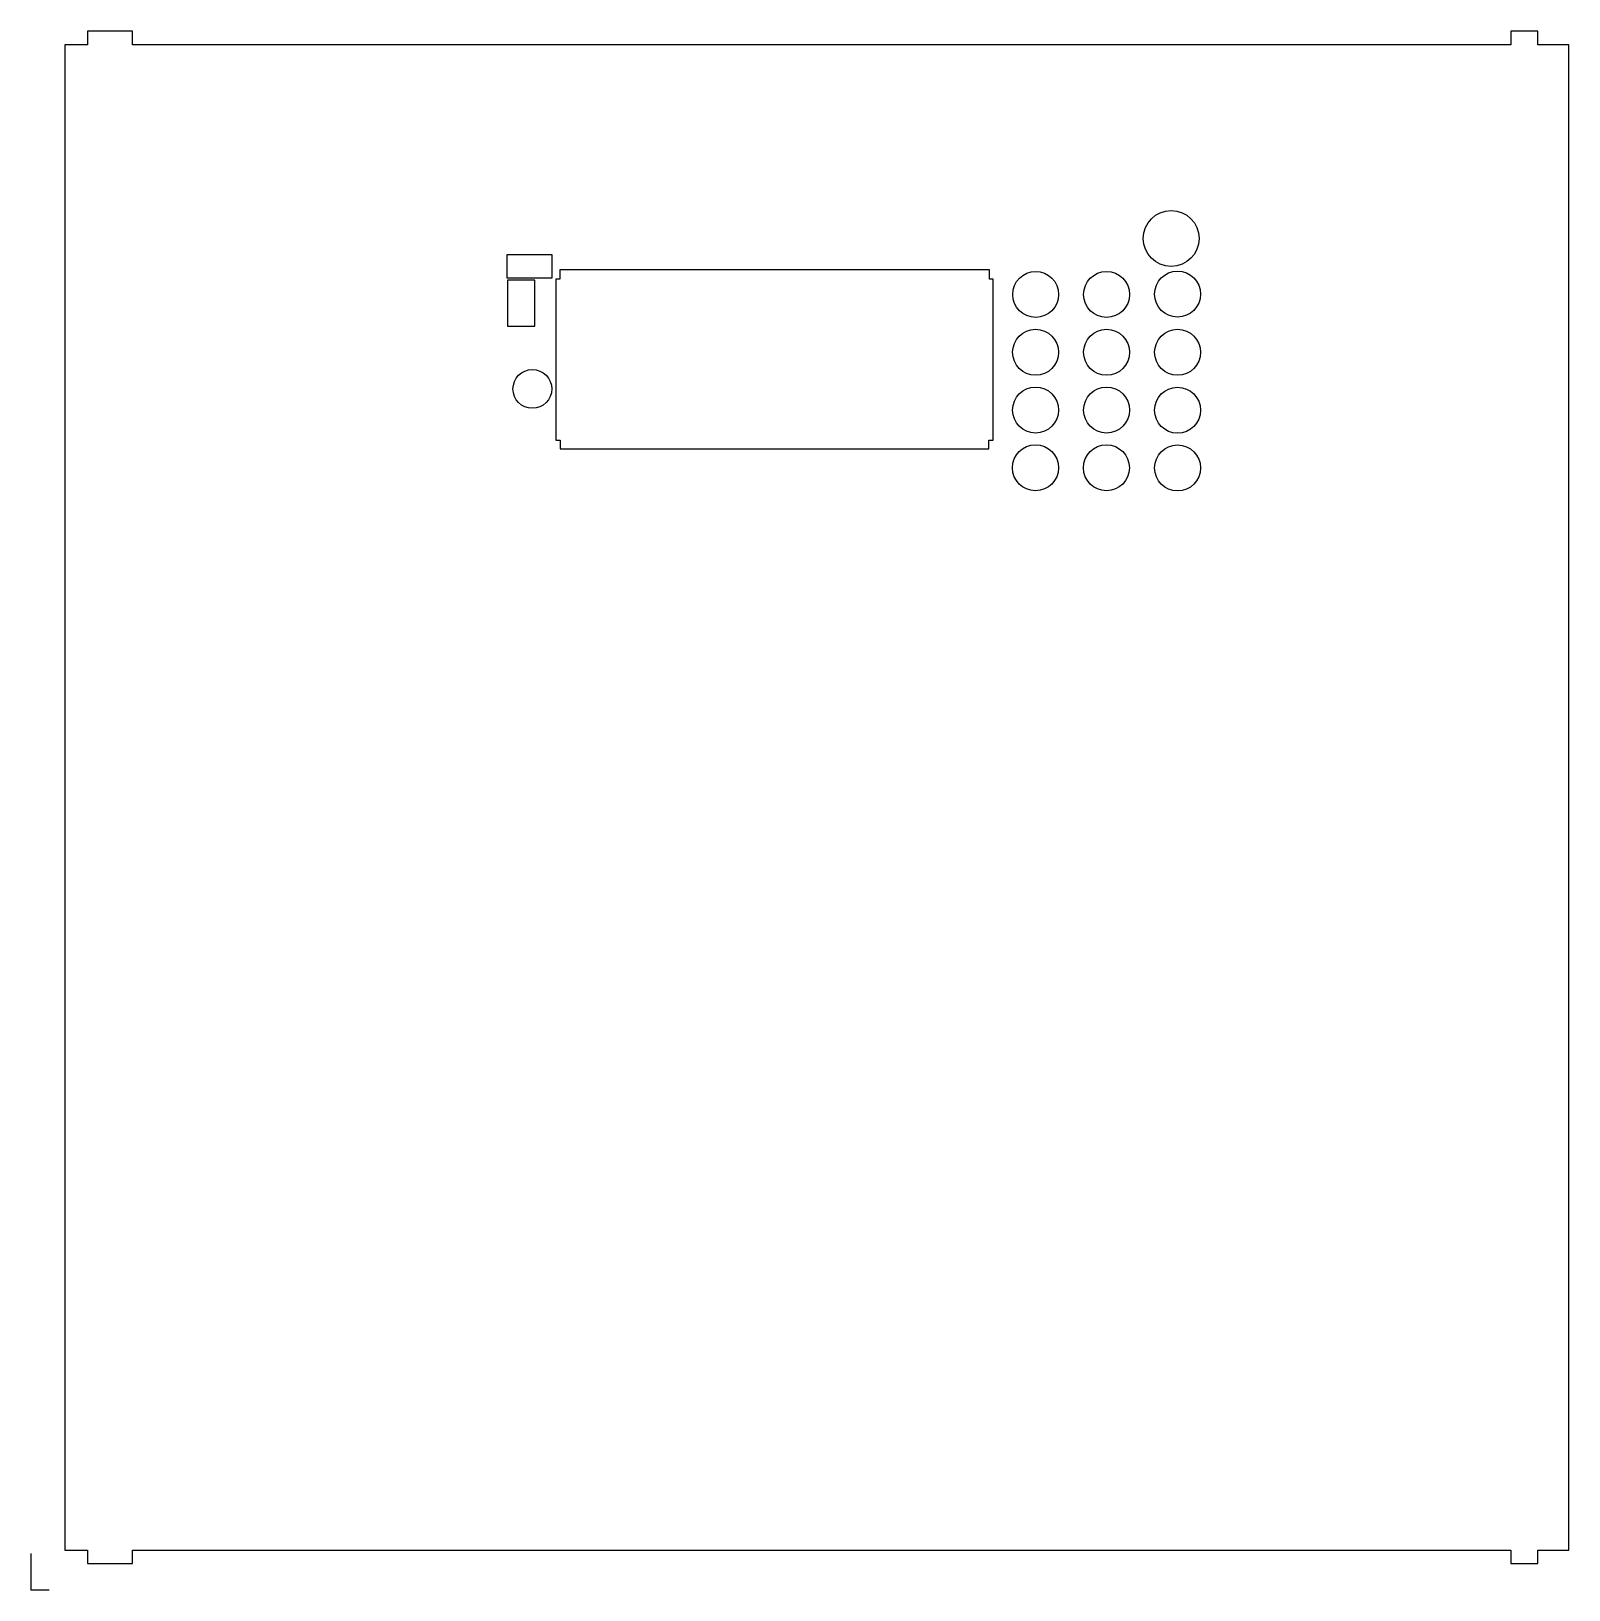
# Model space of a CAD drawing. Header units: millimetres. Extents: x 0 to 341, y 0 to 346.
import ezdxf

# ---------------------------------------------------------------- set-up
doc = ezdxf.new("R2010")
doc.units = ezdxf.units.MM
doc.header["$PDSIZE"] = -1

msp = doc.modelspace()

# ---------------------------------------------------------------- linework, layer by layer
at = {"color": 7, "linetype": 'Continuous', "lineweight": 25}
for p, q in [((12.5, 345.81), (12.5, 342.81)), ((22.5, 345.81), (12.5, 345.81)), ((22.5, 342.81), (22.5, 345.81)), ((328.2, 345.81), (328.2, 342.81)), ((334.2, 345.81), (328.2, 345.81)), ((334.2, 342.81), (334.2, 345.81)), ((12.5, 342.81), (7.5, 342.81)), ((7.5, 342.81), (7.5, 8.81)), ((328.2, 342.81), (22.5, 342.81)), ((341.1, 342.81), (334.2, 342.81)), ((341.1, 8.81), (341.1, 342.81)), ((115.55, 296.16), (105.54, 296.16)), ((105.54, 296.16), (105.54, 291.1)), ((115.55, 291.1), (115.55, 296.16)), ((105.54, 291.1), (115.55, 291.1)), ((111.73, 290.55), (105.7, 290.55)), ((105.7, 290.55), (105.7, 280.35)), ((111.73, 280.35), (111.73, 290.55)), ((117.25, 290.77), (116.4, 290.77)), ((116.4, 290.77), (116.42, 255.1)), ((212.56, 292.86), (117.25, 292.86)), ((117.25, 292.86), (117.25, 290.77)), ((212.56, 290.77), (212.56, 292.86)), ((213.43, 290.77), (212.56, 290.77)), ((213.43, 255.1), (213.43, 290.77)), ((105.7, 280.35), (111.73, 280.35)), ((116.42, 255.1), (117.38, 255.1)), ((117.38, 255.1), (117.38, 253.15)), ((117.38, 253.15), (212.47, 253.15)), ((212.47, 253.15), (212.47, 255.1)), ((212.47, 255.1), (213.43, 255.1)), ((7.5, 8.81), (12.5, 8.81)), ((12.5, 8.81), (12.5, 5.81)), ((22.5, 5.81), (22.5, 8.81)), ((22.5, 8.81), (328.2, 8.81)), ((328.2, 8.81), (328.2, 5.81)), ((334.2, 5.81), (334.2, 8.81)), ((334.2, 8.81), (341.1, 8.81)), ((12.5, 5.81), (22.5, 5.81)), ((328.2, 5.81), (334.2, 5.81))]:
    msp.add_line(p, q, dxfattribs=at)
at = {"color": 7, "linetype": 'Continuous'}
for q in [(0, 8.03), (4.01, 0)]:
    msp.add_line((0, 0), q, dxfattribs=at)
at = {"color": 7, "linetype": 'Continuous', "lineweight": 25}
for centre, radius in [((252.89, 299.82), 6.2), ((222.83, 287.39), 5.1), ((238.56, 287.39), 5.1), ((254.31, 287.47), 5.1), ((222.81, 274.56), 5.1), ((238.56, 274.56), 5.1), ((254.31, 274.56), 5.1), ((111.18, 266.43), 4.3), ((222.81, 261.75), 5.1), ((238.56, 261.75), 5.1), ((254.31, 261.71), 5.1), ((222.79, 248.94), 5.1), ((238.53, 248.94), 5.1), ((254.31, 248.9), 5.1)]:
    msp.add_circle(centre, radius, dxfattribs=at)
at = {"color": 7, "linetype": 'Continuous'}
msp.add_point((0, 0), dxfattribs=at)

doc.saveas('drawing.dxf')
